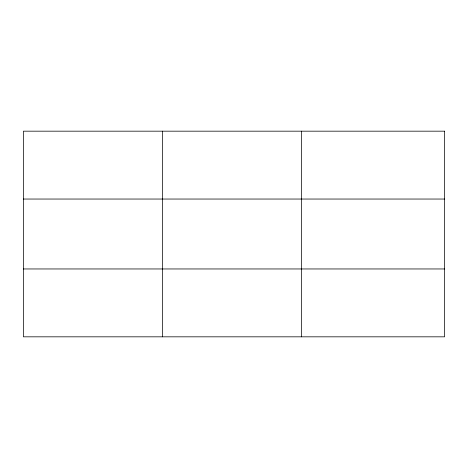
<?xml version="1.0" encoding="UTF-8"?>
<svg xmlns="http://www.w3.org/2000/svg" width="468" height="468" viewBox="0 0 468 468"><rect width="100%" height="100%" fill="white"/><g stroke="black" fill="none" stroke-linecap="round" stroke-linejoin="round"><path stroke-width="0.7" d="M162.396 336.825L162.396 131.175M301.392 336.825L301.392 131.175M23.4 199.04L444.6 199.04M23.4 268.96L444.6 268.96M444.6 131.175L444.6 336.825L23.4 336.825L23.4 131.175L444.6 131.175"/></g></svg>
